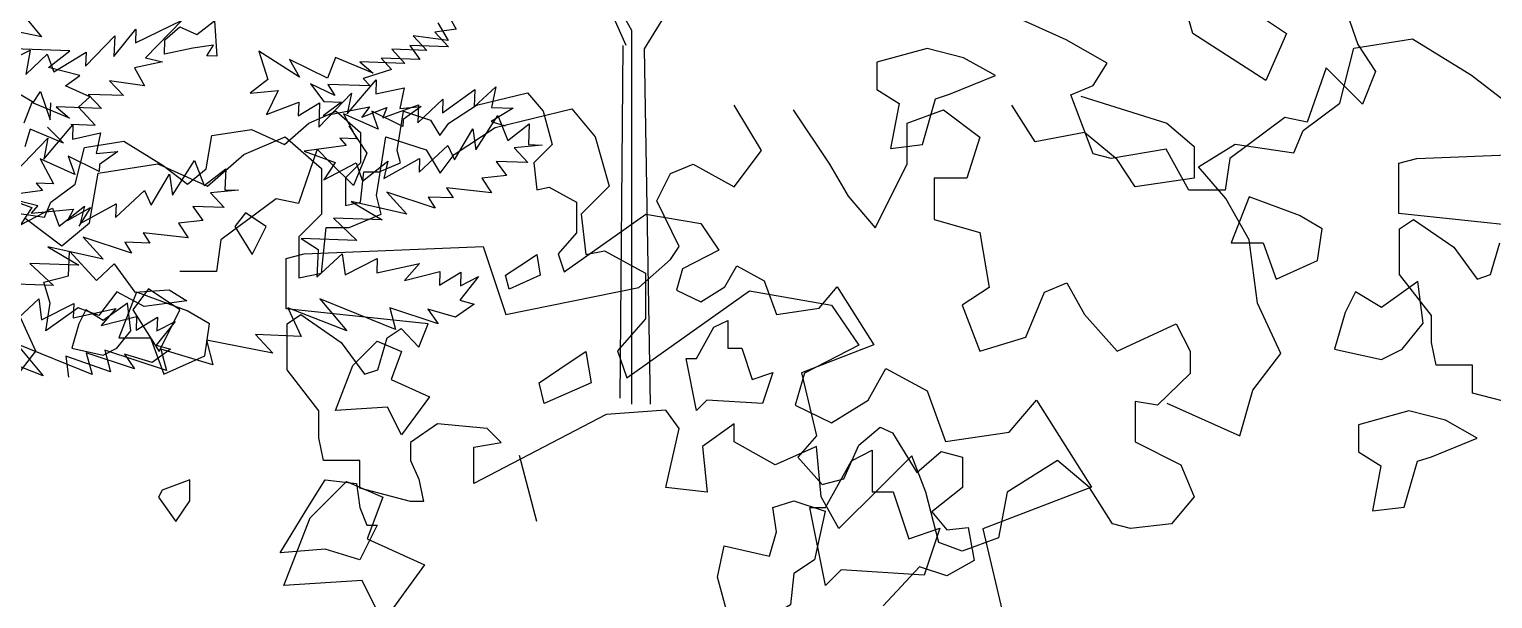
# Model space of a CAD drawing. Header units: inches. Extents: x -11 to 128, y 7 to 56.
# Drawn here: x 26.5165 to 27.0161, y 22.6478 to 22.8423 of the extents above; entities that cross this region are included whole.
import ezdxf

# ---------------------------------------------------------------- set-up
doc = ezdxf.new("R2010")
doc.units = ezdxf.units.IN
doc.header["$MEASUREMENT"] = 0
doc.layers.add('CAY', color=94, linetype='Continuous')
doc.layers.add('CAY-3', color=61, linetype='Continuous')
picture_1 = doc.add_image_def('image1.jpg', size_in_pixel=(1680, 1093))

# ---------------------------------------------------------------- blocks, each defined once
blk = doc.blocks.new('A$C76451831')
at = {"layer": 'CAY'}
for p, q in [((2627, 1752.2), (2634.6, 1738.8)), ((2634.6, 1738.8), (2618.3, 1736.6)), ((2618.3, 1736.6), (2628.7, 1725.4)), ((2628.7, 1725.4), (2599.3, 1726.4)), ((2599.3, 1726.4), (2607.1, 1715.7)), ((3317.1, 1724.4), (3361.9, 1731.5)), ((3361.9, 1731.5), (3406.7, 1703.8)), ((2340.9, 1722.3), (2290.6, 1724.1)), ((2324.6, 1709.7), (2340.9, 1722.3)), ((2577.7, 1716.8), (2585.5, 1708.3)), ((2607.1, 1715.7), (2577.7, 1716.8)), ((3306.5, 1682.6), (3317.1, 1724.4)), ((2348.4, 1703.5), (2324.6, 1709.7)), ((2337.7, 1695.7), (2348.4, 1703.5)), ((2585.5, 1708.3), (2564, 1701.4)), ((3406.7, 1703.8), (3434.4, 1682.6)), ((2294.6, 1694.5), (2313.2, 1683.4)), ((2356, 1687.3), (2337.7, 1695.7)), ((2524, 1697.3), (2533.9, 1683.8)), ((2542.3, 1688.5), (2524, 1697.3)), ((2569.2, 1695.7), (2537.1, 1696.9)), ((2537.1, 1696.9), (2542.3, 1688.5)), ((2564, 1701.4), (2569.2, 1695.7)), ((2624.3, 1675.2), (2648.9, 1693)), ((2648.4, 1679.8), (2664.8, 1695.1)), ((2648.9, 1693), (2648.4, 1679.8)), ((2664.8, 1695.1), (2661.6, 1679.4)), ((2313.2, 1683.4), (2318.5, 1691.4)), ((2318.5, 1691.4), (2325.9, 1669.8)), ((2325.9, 1669.8), (2326.4, 1682.9)), ((2347.5, 1679.5), (2356, 1687.3)), ((2547.5, 1683.4), (2533.6, 1673)), ((2533.9, 1683.8), (2547.5, 1683.4)), ((2578.8, 1671.4), (2605.9, 1681.3)), ((2605.4, 1667.7), (2624.6, 1685.6)), ((2605.9, 1681.3), (2605.4, 1667.7)), ((2624.6, 1685.6), (2624.3, 1675.2)), ((3278.8, 1661.9), (3306.5, 1682.6)), ((2360.2, 1665.9), (2347.5, 1679.5)), ((2533.6, 1673), (2568.7, 1679.9)), ((2568.7, 1679.9), (2563, 1671.9)), ((2563, 1671.9), (2581.8, 1679.4)), ((2581.8, 1679.4), (2578.8, 1671.4)), ((2677.9, 1678.8), (2661.2, 1668.5)), ((2661.6, 1679.4), (2677.9, 1678.8)), ((2664.3, 1664.1), (2722.6, 1678.3)), ((2722.6, 1678.3), (2740.3, 1657)), ((2310.8, 1662.9), (2306.7, 1649.3)), ((2336, 1652.2), (2310.8, 1662.9)), ((2323.9, 1664.2), (2336, 1652.2)), ((2341.7, 1666.5), (2360.2, 1665.9)), ((2633, 1643.5), (2664.3, 1664.1)), ((2661.2, 1668.5), (2672, 1665.4)), ((3271.7, 1644.8), (3278.8, 1661.9)), ((2473.2, 1643.5), (2504.5, 1657)), ((2504.5, 1657), (2532.2, 1632.9)), ((2574, 1612.2), (2581.1, 1657)), ((2581.1, 1657), (2611.8, 1647)), ((2611.8, 1647), (2622.4, 1629.3)), ((2740.3, 1657), (2750.9, 1619.3)), ((3199.2, 1634.2), (3226.9, 1651.3)), ((3226.9, 1651.3), (3271.7, 1644.8)), ((2362.4, 1629.3), (2407.8, 1636.4)), ((2407.8, 1636.4), (2445.5, 1619.3)), ((2445.5, 1619.3), (2473.2, 1643.5)), ((2622.4, 1629.3), (2633, 1643.5)), ((2355.9, 1591.6), (2362.4, 1629.3)), ((2532.2, 1632.9), (2532.2, 1598.1)), ((3219.8, 1610), (3199.2, 1634.2)), ((2750.9, 1619.3), (2729.7, 1598.1)), ((2294.6, 1610.4), (2316.5, 1604.8)), ((2316.5, 1604.8), (2311.6, 1598.8)), ((2339, 1593.3), (2356.7, 1603.2)), ((2356.7, 1603.2), (2347.6, 1589.1)), ((2577.6, 1598.1), (2574, 1612.2)), ((3237.5, 1578.7), (3219.8, 1610)), ((2306.9, 1595.1), (2334.7, 1573.9)), ((2311.6, 1598.8), (2343.6, 1601.9)), ((2334.7, 1573.9), (2355.9, 1591.6)), ((2343.6, 1601.9), (2339, 1593.3)), ((2532.2, 1598.1), (2515.1, 1580.9)), ((2553.4, 1588), (2577.6, 1598.1)), ((2729.7, 1598.1), (2733.2, 1567.4)), ((2515.1, 1580.9), (2515.1, 1549.7)), ((2532.2, 1553.2), (2535.7, 1588)), ((2535.7, 1588), (2553.4, 1588)), ((2733.2, 1567.4), (2747.4, 1570.3)), ((2747.4, 1570.3), (2778.6, 1553.2)), ((3244, 1530.4), (3237.5, 1578.7)), ((2515.1, 1549.7), (2532.2, 1553.2)), ((2778.6, 1553.2), (2778.6, 1518.4)), ((2764.5, 1473.6), (2857.6, 1539.7)), ((2857.6, 1539.7), (2920.1, 1529)), ((2920.1, 1529), (2940.8, 1498.4)), ((3261.7, 1492), (3244, 1530.4)), ((2778.6, 1518.4), (2757.4, 1494.2)), ((2757.4, 1494.2), (2764.5, 1473.6)), ((2940.8, 1498.4), (2899.5, 1477.1)), ((3240.4, 1464.3), (3261.7, 1492)), ((2947.9, 1456.5), (2961.4, 1480.7)), ((2961.4, 1480.7), (2992.7, 1463.6)), ((2899.5, 1477.1), (2892.4, 1452.9)), ((2992.7, 1463.6), (3006.8, 1425.2)), ((3230.4, 1429.5), (3240.4, 1464.3)), ((2892.4, 1452.9), (2920.1, 1439.4)), ((2920.1, 1439.4), (2947.9, 1456.5)), ((3055.2, 1432.3), (3075.8, 1456.5)), ((3075.8, 1456.5), (3117.7, 1390.4)), ((3175, 1454.3), (3230.4, 1429.5)), ((3006.8, 1425.2), (3055.2, 1432.3)), ((3117.7, 1390.4), (3035.1, 1358.6)), ((3035.1, 1358.6), (3052.2, 1286.6)), ((2147.3, 419.7), (2069.9, 556)), ((2156.8, 405.9), (2241.3, 542.4)), ((2143, 408.3), (2124.5, 449.6)), ((2147.3, 135.4), (2147.3, 419.7)), ((2138.3, 140.1), (2140.6, 408.3)), ((2161.5, 135.4), (2156.8, 405.9)), ((5725.9, 270.5), (5733.6, 257.1)), ((5733.6, 257.1), (5706.9, 260.7)), ((5706.9, 260.7), (5717.4, 249.5)), ((5620.7, 229.3), (5589.6, 249)), ((5589.6, 249), (5596.6, 227.4)), ((5717.4, 249.5), (5690.7, 250.4)), ((5690.7, 250.4), (5700.8, 239.6)), ((5641.9, 228.5), (5613, 242.7)), ((5613, 242.7), (5620.7, 229.3)), ((5647.9, 244.2), (5641.9, 228.5)), ((5676.5, 232.3), (5647.9, 244.2)), ((5700.8, 239.6), (5666.4, 240.8)), ((5666.4, 240.8), (5676.5, 232.3)), ((5596.6, 227.4), (5583.1, 217)), ((5656.8, 201.3), (5679, 227.2)), ((5679, 227.2), (5678.7, 216.4)), ((5583.1, 217), (5604.4, 219)), ((5604.4, 219), (5595.6, 200.7)), ((5635.2, 191.1), (5660.1, 217)), ((5660.1, 217), (5656.8, 201.3)), ((5678.7, 216.4), (5700.1, 221.1)), ((5700.1, 221.1), (5696.9, 205.3)), ((5595.6, 200.7), (5620, 210.3)), ((5620, 210.3), (5619.6, 199.9)), ((5619.6, 199.9), (5635.8, 209.7)), ((5635.8, 209.7), (5635.2, 191.1)), ((5654.1, 201.4), (5664.3, 182.4)), ((5680.4, 189.6), (5654.1, 201.4)), ((5699.1, 191.6), (5675.5, 203.3)), ((5675.5, 203.3), (5680.4, 189.6)), ((5696.9, 205.3), (5713.2, 207)), ((5713.2, 207), (5699.3, 197.1)), ((5699.3, 197.1), (5699.1, 191.6)), ((5738.5, 166.2), (5752.5, 189.8)), ((5752.5, 189.8), (5754.7, 173.8)), ((5754.7, 173.8), (5771.4, 200)), ((5771.4, 200), (5778.9, 181.1)), ((5778.9, 181.1), (5795.2, 193.7)), ((5795.2, 193.7), (5794.7, 177.9)), ((5651.2, 182.9), (5656, 177.3)), ((5664.3, 182.4), (5651.2, 182.9)), ((5656, 177.3), (5624.1, 172.9)), ((5624.1, 172.9), (5647.8, 164.4)), ((5684.6, 152.2), (5711.8, 167.2)), ((5711.5, 156.8), (5733.5, 177.3)), ((5711.8, 167.2), (5711.5, 156.8)), ((5733.5, 177.3), (5738.5, 166.2)), ((5805.1, 177.5), (5783.7, 175.5)), ((5783.7, 175.5), (5794.2, 164.3)), ((5794.7, 177.9), (5805.1, 177.5)), ((5647.8, 164.4), (5639.2, 151.1)), ((5639.2, 151.1), (5663.7, 163.9)), ((5663.7, 163.9), (5668.6, 150.1)), ((5668.6, 150.1), (5687.7, 165.3)), ((5687.7, 165.3), (5684.6, 152.2)), ((5794.2, 164.3), (5770.2, 165.1)), ((5770.2, 165.1), (5778, 154.4)), ((5766.7, 141.2), (5732.4, 145.1)), ((5732.4, 145.1), (5737.5, 137.3)), ((5778, 154.4), (5759.3, 152.4)), ((5759.3, 152.4), (5766.7, 141.2)), ((5702.2, 124.9), (5659.9, 134.5)), ((5659.9, 134.5), (5683.5, 120.6)), ((5723.7, 129.6), (5686.9, 141.7)), ((5686.9, 141.7), (5702.2, 124.9)), ((5737.5, 137.3), (5718.5, 137.9)), ((5718.5, 137.9), (5723.7, 129.6)), ((5646.4, 121.9), (5664.3, 104.9)), ((5683.5, 120.6), (5646.4, 121.9)), ((5621.8, 106.4), (5634.7, 98.2)), ((5664.3, 104.9), (5621.8, 106.4)), ((5634.7, 98.2), (5633.9, 77)), ((5633.9, 77), (5653.1, 94.9)), ((5653.1, 94.9), (5655.3, 78.9)), ((5655.3, 78.9), (5679.7, 91.2)), ((5679.7, 91.2), (5679.3, 80.4)), ((5679.3, 80.4), (5711.8, 87.4)), ((5711.8, 87.4), (5700.4, 74.6)), ((5700.4, 74.6), (5727.4, 81.4)), ((5727.4, 81.4), (5727.1, 71)), ((5727.1, 71), (5743.3, 80.8)), ((5743.3, 80.8), (5742.9, 70.4)), ((5756.7, 77.6), (5742.5, 59.6)), ((5742.9, 70.4), (5756.7, 77.6)), ((5693.7, 37.2), (5636.1, 60.6)), ((5636.1, 60.6), (5656.5, 36.3)), ((5753.3, 56.5), (5739.3, 46.5)), ((5742.5, 59.6), (5753.3, 56.5)), ((5656.5, 36.3), (5611.8, 53.7)), ((5611.8, 53.7), (5621.9, 32)), ((5726, 41.5), (5689.3, 53.7)), ((5689.3, 53.7), (5693.7, 37.2)), ((5739.3, 46.5), (5718.3, 52.7)), ((5718.3, 52.7), (5726, 41.5)), ((5600.2, 19.2), (5549.8, 29.1)), ((5549.8, 29.1), (5554.6, 10.4)), ((5621.9, 32), (5587.1, 33.3)), ((5587.1, 33.3), (5600.2, 19.2)), ((5476.9, 4.9), (5442.9, 17)), ((5442.9, 17), (5445, 1)), ((5472.5, 21.4), (5476.9, 4.9)), ((5519.5, 6.1), (5472.5, 21.4)), ((5515.1, 22.2), (5519.5, 6.1)), ((5554.6, 10.4), (5515.1, 22.2))]:
    blk.add_line(p, q, dxfattribs=at)
for points in [[(2452.7, 1718.4), (2445, 1718.7), (2450.2, 1726.6), (2434.3, 1724.5), (2412.8, 1719.8), (2413.2, 1730.7), (2424.4, 1740.7), (2437.4, 1734.8), (2450.9, 1745.2)], [(3369.9, 1515.3), (3365.9, 1547), (3338.2, 1527.2), (3318.4, 1539), (3310.5, 1523.2), (3302.6, 1495.5), (3338.2, 1487.6), (3354, 1495.5)], [(2424.5, 1525.4), (2400.8, 1541.2), (2388.9, 1525.4), (2408.7, 1493.7)], [(2721.4, 1485.8), (2733.3, 1493.7), (2737.3, 1469.9), (2701.6, 1454.1), (2697.7, 1469.9)], [(2935.2, 1410.5), (2951, 1418.5), (2951, 1386.8), (2966.9, 1386.8), (2978.8, 1351.1), (3002.5, 1359.1), (2990.6, 1323.4), (2927.3, 1327.4), (2915.4, 1315.5), (2903.5, 1374.9), (2915.4, 1374.9)], [(2523.5, 1367), (2551.2, 1394.7), (2578.9, 1382.8), (2567, 1351.1), (2610.6, 1331.3), (2578.9, 1287.8), (2563.1, 1319.5), (2503.7, 1315.5)], [(1809, 206.5), (1770.6, 220.7), (1757.1, 185.9), (1781.3, 185.9), (1791.3, 158.2), (1822.5, 172.3), (1826.1, 196.5)], [(5431.1, 57.3), (5426.2, 73.3), (5445, 78.1), (5445.6, 96.7), (5466.2, 74.6), (5479.7, 87.3), (5495.3, 65.5), (5521.6, 67.3), (5535, 59.1), (5502.6, 54.8), (5481.7, 65.9), (5467.9, 47.8), (5452.3, 53.8), (5427.7, 36.1)]]:
    blk.add_lwpolyline(points, close=True, dxfattribs=at)
for points in [[(1680, 437), (1698.2, 415), (1666.3, 421.6)], [(1654.7, 387.5), (1689.7, 404.9), (1686.3, 386.4), (1702.7, 401.7), (1707.7, 388.4), (1732.3, 403.4), (1731.9, 392.6), (1754, 415.8), (1753.4, 400), (1770, 420.7), (1769.7, 410.3), (1805.2, 427.6), (1777.4, 399.1), (1790.4, 396), (1769, 391.3), (1776.7, 377.8), (1750.1, 381.5), (1760.6, 370.2), (1733.8, 371.2), (1743.9, 360.4), (1709.5, 361.6), (1719.6, 353.1), (1691, 365), (1685, 349.3)], [(1678.3, 311.9), (1703.2, 337.8), (1700, 322), (1722.2, 348), (1721.8, 337.1), (1743.2, 341.8), (1740, 326.1), (1756.3, 327.8), (1742.4, 317.8), (1742.2, 312.4), (1718.6, 324.1), (1723.6, 310.3), (1697.2, 322.1), (1707.5, 303.2), (1694.3, 303.7), (1699.1, 298), (1667.2, 293.7), (1691, 285.2), (1682.3, 271.9), (1706.8, 284.6), (1711.8, 270.9), (1730.9, 286.1), (1727.7, 273), (1755, 287.9), (1754.6, 277.5), (1776.6, 298.1), (1781.7, 287), (1795.6, 310.5), (1797.8, 294.6), (1814.6, 320.8), (1822.1, 301.9), (1838.4, 314.5), (1837.8, 298.6), (1848.2, 298.3), (1826.8, 296.3), (1837.3, 285.1), (1813.3, 285.9), (1821.1, 275.2), (1802.5, 273.1), (1809.8, 262), (1775.5, 265.9), (1780.6, 258), (1761.6, 258.7), (1766.8, 250.4), (1730.1, 262.5), (1745.3, 245.7), (1703.1, 255.3), (1726.6, 241.3), (1689.5, 242.6), (1707.5, 225.7), (1664.9, 227.2)], [(1677, 197.7), (1696.2, 215.6), (1698.4, 199.7), (1722.9, 212), (1722.5, 201.1), (1754.9, 208.2), (1743.6, 195.4), (1770.5, 202.2), (1770.2, 191.8), (1786.4, 201.6), (1786, 191.2), (1799.9, 198.4), (1785.6, 180.3), (1796.4, 177.2), (1782.5, 167.3), (1761.4, 173.5), (1769.1, 162.3), (1732.4, 174.5), (1736.8, 158), (1679.2, 181.3), (1699.6, 157), (1654.9, 174.5)]]:
    blk.add_lwpolyline(points, dxfattribs=at)
at = {"layer": 'CAY-3'}
for p, q in [((6577.4, 899), (6564.2, 949.2)), ((2685, 450.4), (2699.2, 409.1)), ((2477.5, 412.7), (2439.1, 429.8)), ((2508.7, 395), (2477.5, 412.7)), ((2699.2, 409.1), (2712.7, 388.5)), ((2498.1, 377.9), (2508.7, 395)), ((2675.1, 391.3), (2660.8, 350.1)), ((2685, 381.4), (2675.1, 391.3)), ((2702.7, 363.7), (2685, 381.4)), ((2712.7, 388.5), (2702.7, 363.7)), ((2481, 370.8), (2498.1, 377.9)), ((2498.1, 326), (2481, 370.8)), ((2488.6, 369.9), (2554, 349.3)), ((2245.7, 328.6), (2225, 362.9)), ((2269.8, 359.3), (2297.6, 318)), ((2356.5, 349.3), (2384.2, 359.3)), ((2384.2, 359.3), (2411.9, 338.7)), ((2453.8, 335.1), (2436.1, 362.9)), ((1932.1, 347.2), (1945.6, 326.5)), ((2356.5, 318), (2356.5, 349.3)), ((2554, 349.3), (2574.7, 331.6)), ((2643.7, 353.7), (2601.9, 322.4)), ((2660.8, 350.1), (2643.7, 353.7)), ((2411.9, 338.7), (2401.9, 307.4)), ((2491.5, 342.2), (2453.8, 335.1)), ((2516.3, 321.6), (2491.5, 342.2)), ((1908, 329.4), (1893.8, 288.2)), ((1917.9, 319.4), (1908, 329.4)), ((1945.6, 326.5), (1935.6, 301.8)), ((2225, 300.9), (2245.7, 328.6)), ((2511.7, 322.4), (2498.1, 326)), ((2553.5, 329.5), (2511.7, 322.4)), ((2570.6, 298.2), (2553.5, 329.5)), ((2574.7, 331.6), (2574.7, 307.4)), ((2744, 322.4), (2880.2, 328)), ((1935.6, 301.8), (1917.9, 319.4)), ((2176.7, 310.9), (2193.8, 318)), ((2193.8, 318), (2225, 300.9)), ((2297.6, 318), (2311.7, 293.8)), ((2332.3, 269.7), (2356.5, 318)), ((2529.9, 300.9), (2516.3, 321.6)), ((2601.9, 322.4), (2598.3, 298.2)), ((2730.4, 318.9), (2744, 322.4)), ((2730.4, 280.5), (2730.4, 318.9)), ((2166.1, 290.3), (2176.7, 310.9)), ((2377.2, 307.4), (2377.2, 276.1)), ((2401.9, 307.4), (2377.2, 307.4)), ((2574.7, 307.4), (2529.9, 300.9)), ((1876.7, 291.7), (1834.8, 260.5)), ((1893.8, 288.2), (1876.7, 291.7)), ((2183.2, 255.5), (2166.1, 290.3)), ((2311.7, 293.8), (2332.3, 269.7)), ((2598.3, 298.2), (2570.6, 298.2)), ((2838.3, 269), (2730.4, 280.5)), ((2377.2, 276.1), (2411.9, 266.1)), ((2731, 269), (2741.6, 276)), ((2731, 234.2), (2731, 269)), ((2741.6, 276), (2772.3, 254.8)), ((1834.8, 260.5), (1831.3, 236.3)), ((2411.9, 266.1), (2419, 224.2)), ((2800, 234.2), (2807.1, 258.3)), ((1884.4, 246.4), (1898, 249.9)), ((1884.4, 208.1), (1884.4, 246.4)), ((1898, 249.9), (2034.2, 255.5)), ((2034.2, 255.5), (2051.3, 203.6)), ((2152.5, 224.2), (2176.7, 245.5)), ((2176.7, 245.5), (2183.2, 255.5)), ((2772.3, 254.8), (2790, 230.6)), ((1831.3, 236.3), (1803.5, 236.3)), ((2755.2, 202.9), (2731, 234.2)), ((2790, 230.6), (2800, 234.2)), ((2051.3, 203.6), (2152.5, 224.2)), ((2419, 224.2), (2398.4, 210.7)), ((2460.9, 220.7), (2478, 227.8)), ((2478, 227.8), (2491.5, 203.6)), ((2446.7, 186.5), (2460.9, 220.7)), ((1992.3, 196.5), (1884.4, 208.1)), ((1885, 196.5), (1895.6, 203.6)), ((1895.6, 203.6), (1926.3, 182.3)), ((2398.4, 210.7), (2411.9, 175.9)), ((2491.5, 203.6), (2516.3, 175.9)), ((2755.2, 182.3), (2755.2, 202.9)), ((1885, 161.7), (1885, 196.5)), ((1961.1, 185.9), (1971.7, 193)), ((1971.7, 193), (1985.3, 178.8)), ((1985.3, 178.8), (1992.3, 196.5)), ((2516.3, 175.9), (2561.1, 196.5)), ((2561.1, 196.5), (2571.7, 175.9)), ((1926.3, 182.3), (1944, 158.2)), ((1954, 161.7), (1961.1, 185.9)), ((2411.9, 175.9), (2446.7, 186.5)), ((2758.7, 165.1), (2755.2, 182.3)), ((2571.7, 175.9), (2571.7, 158.8)), ((1909.2, 130.4), (1885, 161.7)), ((1944, 158.2), (1954, 161.7)), ((2571.7, 158.8), (2547, 134.6)), ((2786.4, 165.1), (2758.7, 165.1)), ((2786.4, 143.9), (2786.4, 165.1)), ((2529.9, 137.5), (2529.9, 106.9)), ((2547, 134.6), (2529.9, 137.5)), ((2824.7, 133.9), (2786.4, 143.9)), ((1909.2, 109.8), (1909.2, 130.4)), ((2127.7, 127.5), (2027.1, 75)), ((2173.1, 131), (2127.7, 127.5)), ((2183.2, 116.9), (2173.1, 131)), ((1999.4, 120.4), (1978.8, 106.3)), ((2037.1, 116.9), (1999.4, 120.4)), ((2047.8, 106.3), (2037.1, 116.9)), ((2173.1, 72.1), (2183.2, 116.9)), ((2225, 120.4), (2200.9, 103.3)), ((2225, 106.9), (2225, 120.4)), ((1912.7, 92.7), (1909.2, 109.8)), ((1978.8, 106.3), (1978.8, 92.7)), ((2027.1, 102.7), (2047.8, 106.3)), ((2027.1, 75), (2027.1, 102.7)), ((2200.9, 103.3), (2204.4, 68.5)), ((2256.3, 89.2), (2225, 106.9)), ((2287.5, 103.3), (2256.3, 89.2)), ((2291.1, 65), (2287.5, 103.3)), ((2529.9, 106.9), (2564.7, 89.2)), ((1940.4, 92.7), (1912.7, 92.7)), ((1940.4, 71.5), (1940.4, 92.7)), ((1978.8, 92.7), (1985.3, 78.5)), ((2360.1, 96.2), (2335.9, 72.1)), ((2370.7, 68.5), (2360.1, 96.2)), ((2470.9, 92.7), (2432.6, 68.5)), ((2495.1, 72.1), (2470.9, 92.7)), ((2564.7, 89.2), (2574.7, 65)), ((1985.3, 78.5), (1988.8, 61.4)), ((1978.8, 61.4), (1940.4, 71.5)), ((2204.4, 68.5), (2173.1, 72.1)), ((2335.9, 72.1), (2304.6, 40.8)), ((2380.7, 30.2), (2370.7, 68.5)), ((2432.6, 68.5), (2426.1, 33.7)), ((2512.8, 44.3), (2495.1, 72.1)), ((1988.8, 61.4), (1978.8, 61.4)), ((2304.6, 40.8), (2291.1, 65)), ((2574.7, 65), (2557.6, 44.3)), ((2426.1, 33.7), (2398.4, 23.7)), ((2526.3, 40.8), (2512.8, 44.3)), ((2557.6, 44.3), (2526.3, 40.8)), ((2398.4, 23.7), (2380.7, 30.2))]:
    blk.add_line(p, q, dxfattribs=at)
for points in [[(6182.3, 1010.2), (6196.5, 1028.7), (6184.7, 1054.3)], [(6173.3, 1134.9), (6203.1, 1130.6), (6207.9, 1142), (6226.3, 1155.7), (6233.4, 1183.7), (6263.3, 1188.4), (6293.2, 1169.9), (6311.6, 1155.7), (6325.8, 1167.5), (6330.1, 1192.7), (6360.4, 1197.4), (6385.5, 1186), (6404, 1202.1), (6424.8, 1211.2), (6443.3, 1195.1), (6443.3, 1171.9), (6431.9, 1160.5), (6431.9, 1139.6), (6443.3, 1142), (6445.7, 1165.2), (6457.5, 1165.2), (6473.6, 1171.9), (6471.2, 1181.3), (6475.9, 1211.2), (6496.4, 1204.5), (6503.5, 1192.7), (6510.5, 1202.1), (6531.4, 1215.9), (6570.3, 1225.3), (6582.1, 1211.2), (6589.1, 1186), (6575, 1171.9), (6577.4, 1151.4), (6586.8, 1153.4), (6607.6, 1142), (6607.6, 1118.8), (6593.5, 1102.7), (6598.2, 1088.9), (6660.3, 1132.9), (6702, 1125.9), (6715.7, 1105.4), (6688.2, 1091.2), (6683.5, 1075.1), (6702, 1066.1), (6720.4, 1077.5), (6729.5, 1093.6), (6750.3, 1082.2), (6759.7, 1056.6), (6792, 1061.4), (6805.7, 1077.5), (6833.6, 1033.4), (6778.6, 1012.2), (6790, 964.2), (6775.9, 948.1), (6794.3, 927.3), (6810.8, 931.6), (6822.2, 957.2), (6838.4, 970.9), (6847.8, 966.6), (6866.3, 936.3), (6884.7, 952.4), (6900.9, 948.1), (6900.9, 924.9), (6877.7, 906.4), (6889.1, 892.7), (6905.2, 894.6), (6909.9, 869.5), (6889.1, 857.7), (6868.2, 864.7), (6840.7, 834.9)]]:
    blk.add_lwpolyline(points, dxfattribs=at)
for points in [[(6371.5, 1123.4), (6355.7, 1134), (6347.8, 1123.4), (6361, 1102.3)], [(6569.5, 1097), (6577.4, 1102.3), (6580, 1086.5), (6556.3, 1075.9), (6553.6, 1086.5)], [(6268.6, 1044.2), (6266, 1065.3), (6247.5, 1052.1), (6234.3, 1060.1), (6229, 1049.5), (6223.7, 1031), (6247.5, 1025.7), (6258, 1031)], [(6712, 1046.9), (6722.6, 1052.1), (6722.6, 1031), (6733.1, 1031), (6741, 1007.2), (6756.9, 1012.5), (6748.9, 988.8), (6706.7, 991.4), (6698.8, 983.5), (6690.9, 1023.1), (6698.8, 1023.1)], [(6437.5, 1017.8), (6456, 1036.3), (6474.5, 1028.4), (6466.5, 1007.2), (6495.6, 994), (6474.5, 965), (6463.9, 986.1), (6424.3, 983.5)], [(6292.4, 922.8), (6289.7, 917.5), (6302.9, 899), (6313.5, 914.8), (6313.5, 930.7)], [(6403.2, 909.6), (6416.4, 930.7), (6440.2, 928), (6442.8, 909.6), (6448.1, 896.4), (6456, 896.4), (6442.8, 870), (6416.4, 877.9), (6382.1, 875.2)], [(6714.6, 856.8), (6719.9, 880.5), (6754.2, 872.6), (6759.5, 891.1), (6756.9, 909.6), (6772.7, 914.8), (6796.5, 906.9), (6788.5, 870), (6772.7, 859.4), (6770.1, 835.6), (6756.9, 827.7), (6722.6, 827.7)], [(2573.8, 417.4), (2565.9, 445.1), (2684, 503), (2629.2, 460.9), (2621.3, 433.2), (2645.1, 417.4), (2629.2, 381.7)], [(2654.9, 279), (2616.6, 293.2), (2603, 258.3), (2627.2, 258.3), (2637.2, 230.6), (2668.5, 244.8), (2672, 269)], [(6125.5, 244), (6097.8, 251.1), (6059.5, 240.5), (6059.5, 219.9), (6076.6, 209.2), (6070.1, 175), (6094.3, 178), (6104.3, 212.8), (6114.9, 216.3), (6149.7, 230.5)], [(2765.8, 123.3), (2738.1, 130.3), (2699.7, 119.7), (2699.7, 99.1), (2716.8, 88.5), (2710.4, 54.3), (2734.5, 57.2), (2744.6, 92), (2755.2, 95.5), (2790, 109.7)]]:
    blk.add_lwpolyline(points, close=True, dxfattribs=at)

msp = doc.modelspace()

# ---------------------------------------------------------------- block references
at = {"layer": 'CAY', "xscale": 0.0004489089019145984, "yscale": 0.0004489089019145984, "zscale": 0.0004489089019145984}
for p in [(24.08562, 22.72302), (25.7583, 22.65341), (23.73714, 22.27055), (25.47952, 22.06171)]:
    msp.add_blockref('A$C76451831', p, dxfattribs=at)

# ---------------------------------------------------------------- pictures from other files: only their frames are drawn
image = msp.add_image(picture_1, insert=(12.49661, 7.37723), size_in_units=(74.4025, 48.40591))
image.dxf.flags = 6

doc.saveas('drawing.dxf')
